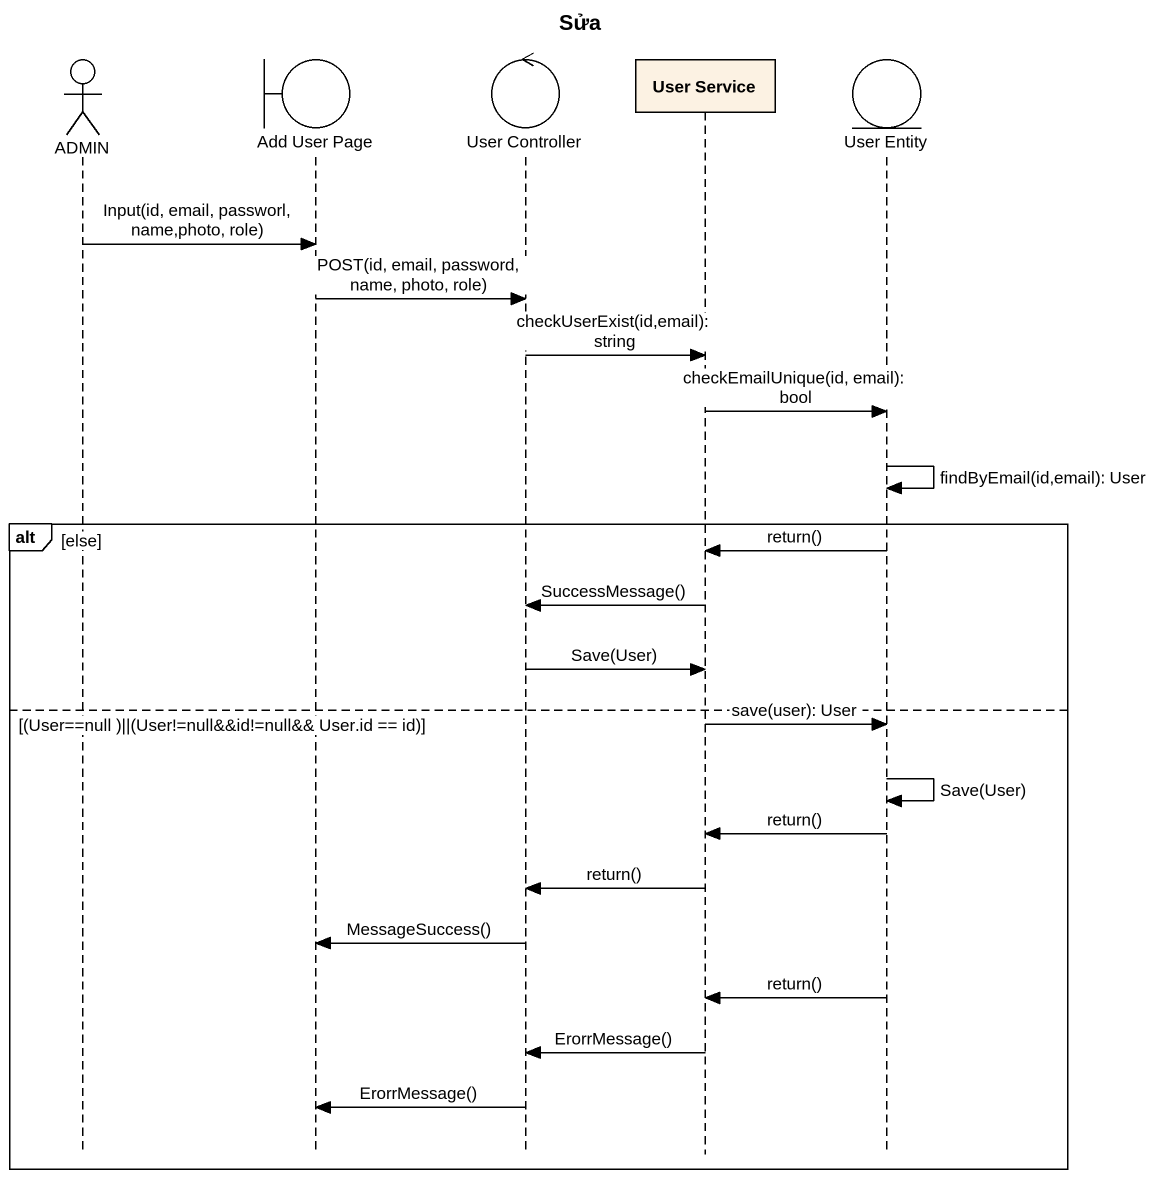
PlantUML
@startuml
title Sửa
hide footbox
actor ADMIN
boundary "Add User Page" as Add_User_Page
control "User Controller" as User_Controller
participant "User Service" as User_Service
entity "User Entity" as User_Entity

ADMIN -> Add_User_Page : Input(id, email, passworl, name,photo, role)
Add_User_Page -> User_Controller : POST(id, email, password, name, photo, role)
User_Controller -> User_Service : checkUserExist(id,email): string
User_Service -> User_Entity : checkEmailUnique(id, email): bool
User_Entity -> User_Entity : findByEmail(id,email): User
alt else
  User_Entity -> User_Service : return()
  User_Service -> User_Controller : SuccessMessage()
  User_Controller -> User_Service : Save(User)
else (User==null )||(User!=null&&id!=null&& User.id == id)
  User_Service -> User_Entity : save(user): User
  User_Entity -> User_Entity : Save(User)
  User_Entity -> User_Service : return()
  User_Service -> User_Controller : return()
  User_Controller -> Add_User_Page : MessageSuccess()
  User_Entity -> User_Service : return()
  User_Service -> User_Controller : ErorrMessage()
  User_Controller -> Add_User_Page : ErorrMessage()
end
@enduml
